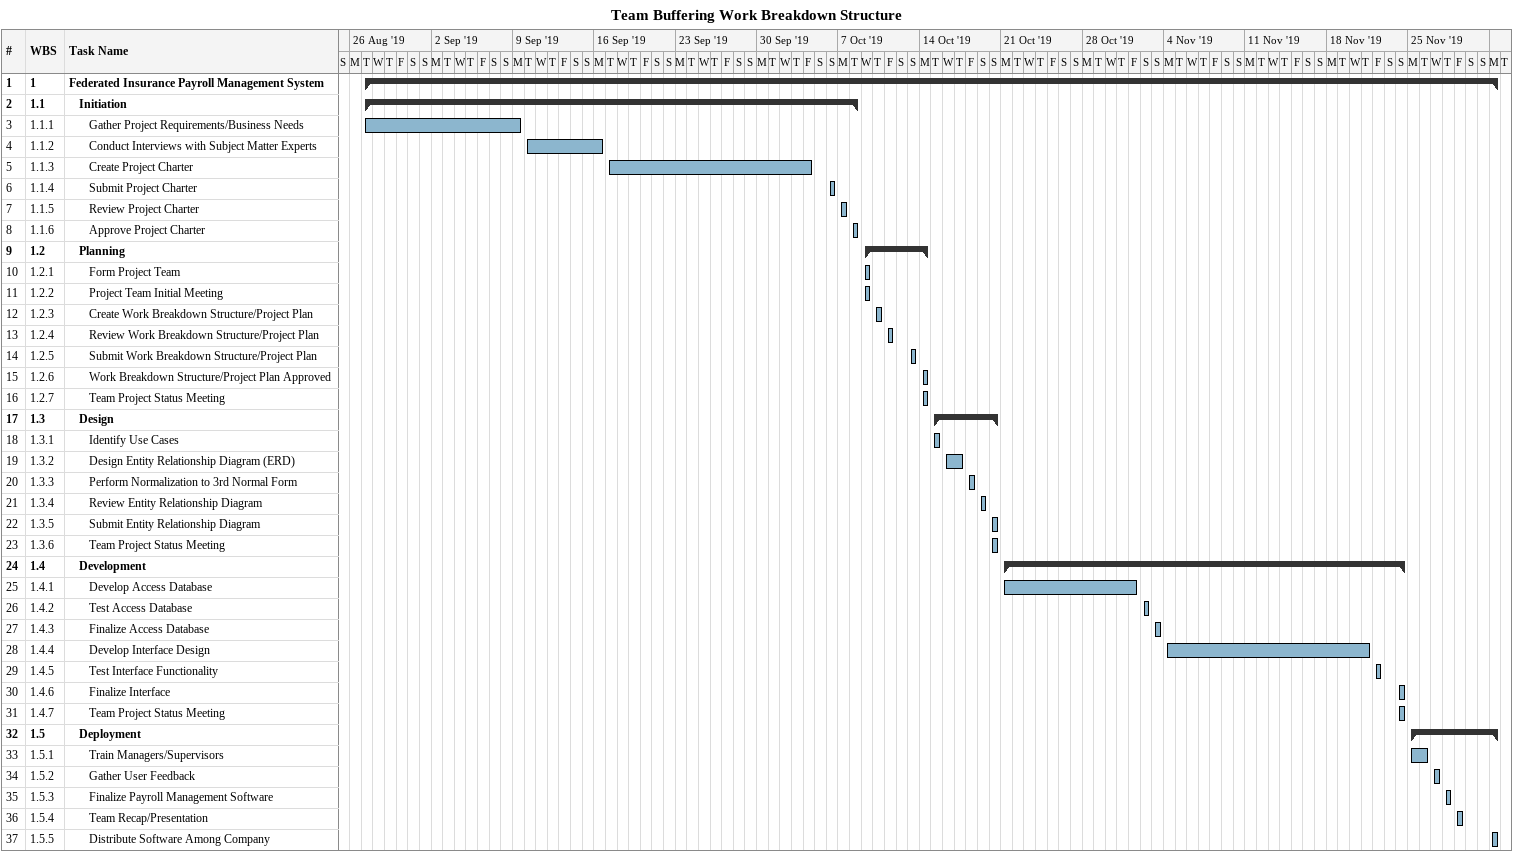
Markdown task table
Team Buffering Work Breakdown Structure

| ID | WBS | Task | Start | Finish |
|---|---|---|---|---|
| 1 | 1 | **Federated Insurance Payroll Management System** | 2019-08-27 | 2019-12-02 |
| 2 | 1.1 | **Initiation** | 2019-08-27 | 2019-10-08 |
| 3 | 1.1.1 | Gather Project Requirements/Business Needs | 2019-08-27 | 2019-09-09 |
| 4 | 1.1.2 | Conduct Interviews with Subject Matter Experts | 2019-09-10 | 2019-09-16 |
| 5 | 1.1.3 | Create Project Charter | 2019-09-17 | 2019-10-04 |
| 6 | 1.1.4 | Submit Project Charter | 2019-10-06 | 2019-10-06 |
| 7 | 1.1.5 | Review Project Charter | 2019-10-07 | 2019-10-07 |
| 8 | 1.1.6 | Approve Project Charter | 2019-10-08 | 2019-10-08 |
| 9 | 1.2 | **Planning** | 2019-10-09 | 2019-10-14 |
| 10 | 1.2.1 | Form Project Team | 2019-10-09 | 2019-10-09 |
| 11 | 1.2.2 | Project Team Initial Meeting | 2019-10-09 | 2019-10-09 |
| 12 | 1.2.3 | Create Work Breakdown Structure/Project Plan | 2019-10-10 | 2019-10-10 |
| 13 | 1.2.4 | Review Work Breakdown Structure/Project Plan | 2019-10-11 | 2019-10-11 |
| 14 | 1.2.5 | Submit Work Breakdown Structure/Project Plan | 2019-10-13 | 2019-10-13 |
| 15 | 1.2.6 | Work Breakdown Structure/Project Plan Approved | 2019-10-14 | 2019-10-14 |
| 16 | 1.2.7 | Team Project Status Meeting | 2019-10-14 | 2019-10-14 |
| 17 | 1.3 | **Design** | 2019-10-15 | 2019-10-20 |
| 18 | 1.3.1 | Identify Use Cases | 2019-10-15 | 2019-10-15 |
| 19 | 1.3.2 | Design Entity Relationship Diagram (ERD) | 2019-10-16 | 2019-10-17 |
| 20 | 1.3.3 | Perform Normalization to 3rd Normal Form | 2019-10-18 | 2019-10-18 |
| 21 | 1.3.4 | Review Entity Relationship Diagram | 2019-10-19 | 2019-10-19 |
| 22 | 1.3.5 | Submit Entity Relationship Diagram | 2019-10-20 | 2019-10-20 |
| 23 | 1.3.6 | Team Project Status Meeting | 2019-10-20 | 2019-10-20 |
| 24 | 1.4 | **Development** | 2019-10-21 | 2019-11-24 |
| 25 | 1.4.1 | Develop Access Database | 2019-10-21 | 2019-11-01 |
| 26 | 1.4.2 | Test Access Database | 2019-11-02 | 2019-11-02 |
| 27 | 1.4.3 | Finalize Access Database | 2019-11-03 | 2019-11-03 |
| 28 | 1.4.4 | Develop Interface Design | 2019-11-04 | 2019-11-21 |
| 29 | 1.4.5 | Test Interface Functionality | 2019-11-22 | 2019-11-22 |
| 30 | 1.4.6 | Finalize Interface | 2019-11-24 | 2019-11-24 |
| 31 | 1.4.7 | Team Project Status Meeting | 2019-11-24 | 2019-11-24 |
| 32 | 1.5 | **Deployment** | 2019-11-25 | 2019-12-02 |
| 33 | 1.5.1 | Train Managers/Supervisors | 2019-11-25 | 2019-11-26 |
| 34 | 1.5.2 | Gather User Feedback | 2019-11-27 | 2019-11-27 |
| 35 | 1.5.3 | Finalize Payroll Management Software | 2019-11-28 | 2019-11-28 |
| 36 | 1.5.4 | Team Recap/Presentation | 2019-11-29 | 2019-11-29 |
| 37 | 1.5.5 | Distribute Software Among Company | 2019-12-02 | 2019-12-02 |
